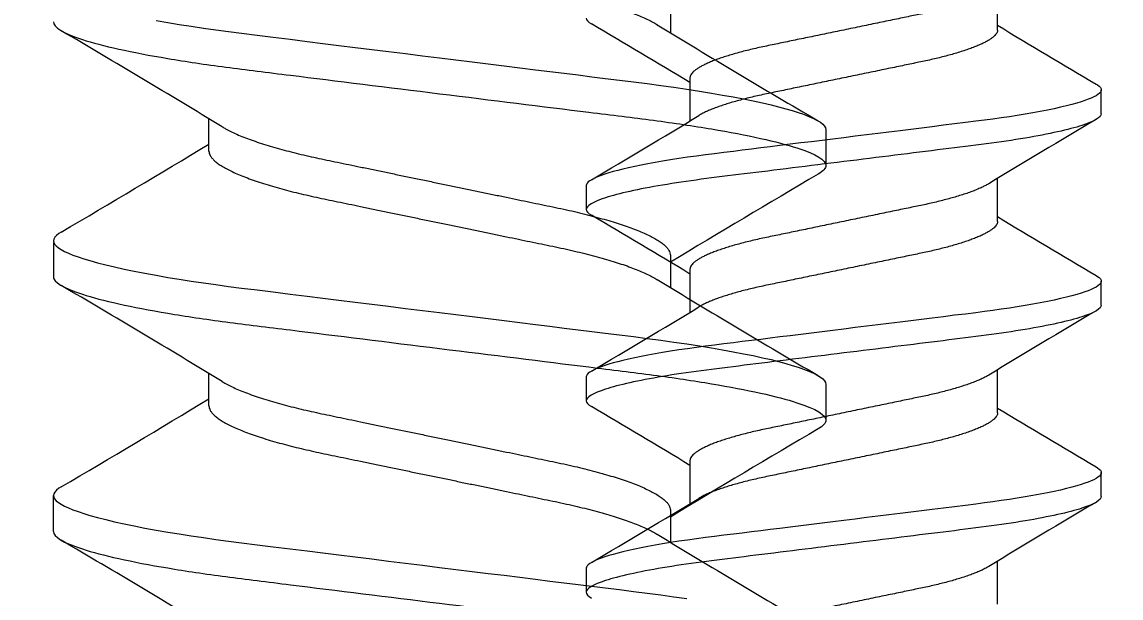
# Model space of a CAD drawing. Header units: inches. Extents: x 129892 to 140765, y 18172 to 24435.
# Drawn here: x 134120.3 to 134126.42, y 22521.15 to 22524.37 of the extents above; entities that cross this region are included whole.
import ezdxf

# ---------------------------------------------------------------- set-up
doc = ezdxf.new("R2010")
doc.units = ezdxf.units.IN
doc.header["$MEASUREMENT"] = 0
doc.header["$PDMODE"] = 66
doc.styles.add('EXCELSIOR', font='dim.shx', dxfattribs={"height": 45})
doc.dimstyles.new('EXCELSIOR', dxfattribs={"dimtxt": 50, "dimasz": 15, "dimexe": 20, "dimexo": 20, "dimgap": 10, "dimtad": 1, "dimdec": 0, "dimtxsty": 'EXCELSIOR', "dimblk": 'OBLIQUE', "dimcen": 2.5, "dimclrd": 1, "dimclre": 1, "dimclrt": 1, "dimadec": 0, "dimazin": 0, "dimtfac": 1, "dimtdec": 0, "dimtofl": 0, "dimtmove": 0, "dimatfit": 3, "dimfxl": 0, "dimlwd": 25, "dimarcsym": 0})

# ---------------------------------------------------------------- blocks, each defined once
blk = doc.blocks.new('A$C105D4D3B')
at = {"color": 251, "linetype": 'Continuous', "lineweight": 15}
for p, q in [((5.3382, 8.2376), (5.3382, 8.0575)), ((2.7695, 7.3976), (2.7695, 7.5778)), ((6.2042, 7.5176), (6.2042, 7.3176)), ((1.9051, 6.6884), (1.9051, 6.8884)), ((5.3382, 6.8176), (5.3382, 6.6375)), ((2.7695, 5.9776), (2.7695, 6.1578)), ((6.2042, 6.0976), (6.2042, 5.8976)), ((1.9034, 5.2776), (1.9034, 5.4776)), ((5.3382, 5.3976), (5.3382, 5.2175))]:
    blk.add_line(p, q, dxfattribs=at)
for points in [[(2.4752, 8.1253), (2.5402, 8.1141), (2.6044, 8.1035), (2.6705, 8.0932), (2.7385, 8.0831), (2.808, 8.0733), (2.879, 8.0637), (2.9511, 8.0544), (3.0379, 8.0436), (3.1277, 8.0324), (3.2206, 8.0209), (3.3163, 8.009), (3.4039, 7.9982), (3.4933, 7.9871), (3.5842, 7.9758), (3.6765, 7.9644), (3.7699, 7.9528), (3.8641, 7.9411), (3.9588, 7.9294), (4.0538, 7.9176), (4.1441, 7.9064), (4.2342, 7.8952), (4.3238, 7.8841), (4.4127, 7.8731), (4.5006, 7.8622), (4.5874, 7.8514), (4.668, 7.8414), (4.7473, 7.8316), (4.825, 7.822), (4.901, 7.8125), (4.9752, 7.8033), (5.0557, 7.7933), (5.1337, 7.7837), (5.2099, 7.774), (5.2849, 7.7639), (5.3584, 7.7536), (5.4301, 7.743), (5.4999, 7.7322), (5.5674, 7.7211), (5.6293, 7.7104), (5.6888, 7.6996), (5.7457, 7.6886), (5.7997, 7.6775), (5.8508, 7.6663), (5.8988, 7.6552), (5.9411, 7.6446), (5.9805, 7.634), (6.0167, 7.6235), (6.0498, 7.6131), (6.0798, 7.6027), (6.1094, 7.5913), (6.1349, 7.5801), (6.1564, 7.569), (6.1738, 7.5582), (6.1873, 7.5476), (6.1968, 7.5373), (6.2024, 7.5273), (6.2042, 7.5176), (6.2042, 7.5176)], [(1.9471, 6.9464), (1.9338, 6.9382), (1.9204, 6.9276), (1.9109, 6.9173), (1.9053, 6.9073), (1.9034, 6.8976), (1.9051, 6.8884), (1.9102, 6.8789), (1.9187, 6.8691), (1.9308, 6.8591), (1.9466, 6.8489), (1.9659, 6.8384), (1.9875, 6.8284), (2.0124, 6.8182), (2.0405, 6.808), (2.0719, 6.7976), (2.1063, 6.7871), (2.1485, 6.7753), (2.1944, 6.7635), (2.244, 6.7518), (2.297, 6.74), (2.3533, 6.7283), (2.4128, 6.7168), (2.4752, 6.7053), (2.5402, 6.6941), (2.6044, 6.6835), (2.6705, 6.6732), (2.7385, 6.6631), (2.808, 6.6533), (2.879, 6.6437), (2.9511, 6.6344), (3.0379, 6.6236), (3.1277, 6.6124), (3.2206, 6.6009), (3.3163, 6.589), (3.4039, 6.5782), (3.4933, 6.5671), (3.5842, 6.5558), (3.6765, 6.5444), (3.7699, 6.5328), (3.8641, 6.5211), (3.9588, 6.5094), (4.0538, 6.4976), (4.1441, 6.4864), (4.2342, 6.4752), (4.3238, 6.4641), (4.4127, 6.4531), (4.5006, 6.4422), (4.5874, 6.4314), (4.668, 6.4214), (4.7473, 6.4116), (4.825, 6.402), (4.901, 6.3925), (4.9752, 6.3833), (5.0557, 6.3733), (5.1337, 6.3637), (5.2099, 6.354), (5.2849, 6.3439), (5.3584, 6.3336), (5.4301, 6.323), (5.4999, 6.3122), (5.5674, 6.3011), (5.6293, 6.2904), (5.6888, 6.2796), (5.7457, 6.2686), (5.7997, 6.2575), (5.8508, 6.2463), (5.8988, 6.2352), (5.9411, 6.2246), (5.9805, 6.214), (6.0167, 6.2035), (6.0498, 6.1931), (6.0798, 6.1827), (6.1094, 6.1713), (6.1349, 6.1601), (6.1564, 6.149), (6.1738, 6.1382), (6.1873, 6.1276), (6.1968, 6.1173), (6.2024, 6.1073), (6.2042, 6.0976), (6.2042, 6.0976)], [(1.9471, 5.5264), (1.9338, 5.5182), (1.9204, 5.5076), (1.9109, 5.4973), (1.9053, 5.4873), (1.9034, 5.4776), (1.9051, 5.4684), (1.9102, 5.4589), (1.9187, 5.4491), (1.9308, 5.4391), (1.9466, 5.4289), (1.9659, 5.4184), (1.9875, 5.4084), (2.0124, 5.3982), (2.0405, 5.388), (2.0719, 5.3776), (2.1063, 5.3671), (2.1485, 5.3553), (2.1944, 5.3435), (2.244, 5.3318), (2.297, 5.32), (2.3533, 5.3083), (2.4128, 5.2968), (2.4752, 5.2853), (2.5402, 5.2741), (2.6044, 5.2635), (2.6705, 5.2532), (2.7385, 5.2431), (2.808, 5.2333), (2.879, 5.2237), (2.9511, 5.2144), (3.0379, 5.2036), (3.1277, 5.1924), (3.2206, 5.1809), (3.3163, 5.169), (3.4039, 5.1582), (3.4933, 5.1471), (3.5842, 5.1358), (3.6765, 5.1244), (3.7699, 5.1128), (3.8641, 5.1011), (3.9588, 5.0894), (4.0538, 5.0776), (4.1441, 5.0664), (4.2342, 5.0552), (4.3238, 5.0441), (4.4127, 5.0331), (4.5006, 5.0222), (4.5874, 5.0114), (4.668, 5.0014), (4.7473, 4.9916), (4.825, 4.982), (4.901, 4.9725), (4.9752, 4.9633), (5.0557, 4.9533), (5.1337, 4.9437), (5.2099, 4.934), (5.2849, 4.9239), (5.3584, 4.9136), (5.4301, 4.903)]]:
    blk.add_lwpolyline(points, dxfattribs=at)
for centre, radius, start, end in [((38.3584, 62.4362), 63.6189, 238.655364, 239.595764), ((-30.8866, -47.8646), 64.8581, 58.664342, 59.586785), ((-33.0761, 66.57), 69.149, 300.429898, 301.223784), ((41.6033, -53.0576), 69.9674, 120.434483, 121.21919), ((38.3584, 61.0162), 63.6189, 238.655364, 239.595764), ((-30.8866, -49.2846), 64.8581, 58.664342, 59.586785), ((-33.4888, 65.8415), 69.9543, 300.434506, 301.219258), ((41.6033, -54.4776), 69.9674, 120.434483, 121.21919), ((-31.034, -50.9511), 65.1453, 58.666375, 59.584751), ((39.1398, 60.9031), 65.1416, 238.666324, 239.584863)]:
    blk.add_arc(centre, radius, start, end, dxfattribs=at)
for points, knots in [([(2.7695, 8.8176), (2.7698, 8.8135), (2.7705, 8.8052), (2.7762, 8.7923), (2.7854, 8.779), (2.7985, 8.7652), (2.8156, 8.7511), (2.8365, 8.7366), (2.8614, 8.7219), (2.8905, 8.7068), (2.9241, 8.6914), (2.9621, 8.6757), (3.0039, 8.66), (3.0492, 8.6445), (3.0977, 8.6291), (3.1484, 8.6143), (3.2008, 8.6), (3.2544, 8.5863), (3.3099, 8.5731), (3.3669, 8.5603), (3.4255, 8.548), (3.4859, 8.5355), (3.5485, 8.5225), (3.6144, 8.5088), (3.6833, 8.4945), (3.7552, 8.4796), (3.8285, 8.4644), (3.9029, 8.4489), (3.9782, 8.4333), (4.0527, 8.4178), (4.126, 8.4026), (4.1979, 8.3877), (4.2691, 8.3729), (4.3393, 8.3583), (4.4082, 8.344), (4.4754, 8.3301), (4.5408, 8.3165), (4.6051, 8.3031), (4.668, 8.2901), (4.7298, 8.2773), (4.7898, 8.2639), (4.8481, 8.2501), (4.9044, 8.2358), (4.9577, 8.2213), (5.0077, 8.2067), (5.0542, 8.1921), (5.0978, 8.1773), (5.1382, 8.1623), (5.1752, 8.1474), (5.2088, 8.1324), (5.2382, 8.1175), (5.2568, 8.1074), (5.2644, 8.1024), (5.2647, 8.1022)], [0, 0, 0, 0, 0.018809, 0.037876, 0.057178, 0.076688, 0.096379, 0.116219, 0.136178, 0.156223, 0.177278, 0.198351, 0.219402, 0.240393, 0.261284, 0.282037, 0.301688, 0.321151, 0.340399, 0.359407, 0.378167, 0.39704, 0.416165, 0.435519, 0.45601, 0.47669, 0.497523, 0.518473, 0.539501, 0.560569, 0.58068, 0.600757, 0.620765, 0.640672, 0.660445, 0.680053, 0.699467, 0.718661, 0.738503, 0.758141, 0.77801, 0.798146, 0.81852, 0.839101, 0.858909, 0.878842, 0.89887, 0.918958, 0.939072, 0.959178, 0.979242, 0.999229, 1, 1, 1, 1]), ([(1.9034, 8.1176), (1.9034, 8.0887), (1.9558, 8.0551), (2.1738, 7.9846), (2.3392, 7.9479), (2.6407, 7.8971), (2.7498, 7.8809), (2.9772, 7.8506), (3.0954, 7.8364), (3.4785, 7.7889), (3.7657, 7.7533), (4.3419, 7.6819), (4.6292, 7.6462), (5.0123, 7.5987), (5.1304, 7.5846), (5.3579, 7.5543), (5.4669, 7.538), (5.7685, 7.4873), (5.9339, 7.4506), (6.1519, 7.3801), (6.2042, 7.3465), (6.2042, 7.3176)], [0, 0, 0, 0, 0.125, 0.125, 0.25, 0.25, 0.3125, 0.3125, 0.375, 0.375, 0.5, 0.5, 0.625, 0.625, 0.6875, 0.6875, 0.75, 0.75, 0.875, 0.875, 1, 1, 1, 1]), ([(2.8432, 7.533), (2.8493, 7.5293), (2.8635, 7.5207), (2.8906, 7.5068), (2.9241, 7.4914), (2.9621, 7.4757), (3.0039, 7.46), (3.0492, 7.4445), (3.0977, 7.4291), (3.1484, 7.4143), (3.2008, 7.4), (3.2544, 7.3863), (3.3099, 7.3731), (3.3669, 7.3603), (3.4255, 7.348), (3.4859, 7.3355), (3.5485, 7.3225), (3.6144, 7.3088), (3.6833, 7.2945), (3.7552, 7.2796), (3.8285, 7.2644), (3.9029, 7.2489), (3.9782, 7.2333), (4.0527, 7.2178), (4.126, 7.2026), (4.1979, 7.1877), (4.2691, 7.1729), (4.3393, 7.1583), (4.4082, 7.144), (4.4754, 7.1301), (4.5408, 7.1165), (4.6051, 7.1031), (4.668, 7.0901), (4.7298, 7.0773), (4.7898, 7.0639), (4.8481, 7.0501), (4.9044, 7.0358), (4.9577, 7.0213), (5.0077, 7.0067), (5.0542, 6.9921), (5.0978, 6.9773), (5.1382, 6.9623), (5.1752, 6.9474), (5.2087, 6.9324), (5.2385, 6.9175), (5.2649, 6.9025), (5.2875, 6.8875), (5.3063, 6.8727), (5.3207, 6.8582), (5.3308, 6.8441), (5.3371, 6.8306), (5.3378, 6.8219), (5.3382, 6.8176)], [0, 0, 0, 0, 0.015022, 0.035067, 0.056123, 0.077196, 0.098247, 0.119238, 0.140129, 0.160884, 0.180534, 0.199997, 0.219246, 0.238254, 0.257015, 0.275888, 0.295014, 0.314368, 0.334859, 0.35554, 0.376373, 0.397323, 0.418352, 0.43942, 0.459532, 0.479609, 0.499618, 0.519525, 0.539298, 0.558906, 0.578321, 0.597515, 0.617358, 0.636996, 0.656865, 0.677001, 0.697376, 0.717957, 0.737765, 0.757699, 0.777727, 0.797816, 0.81793, 0.838037, 0.858101, 0.878088, 0.898909, 0.919573, 0.940046, 0.960295, 0.980289, 1, 1, 1, 1]), ([(2.7695, 7.3976), (2.7698, 7.3935), (2.7705, 7.3852), (2.7762, 7.3723), (2.7854, 7.359), (2.7985, 7.3452), (2.8156, 7.3311), (2.8365, 7.3166), (2.8614, 7.3019), (2.8905, 7.2868), (2.9241, 7.2714), (2.9621, 7.2557), (3.0039, 7.24), (3.0492, 7.2245), (3.0977, 7.2091), (3.1484, 7.1943), (3.2008, 7.18), (3.2544, 7.1663), (3.3099, 7.1531), (3.3669, 7.1403), (3.4255, 7.128), (3.4859, 7.1155), (3.5485, 7.1025), (3.6144, 7.0888), (3.6833, 7.0745), (3.7552, 7.0596), (3.8285, 7.0444), (3.9029, 7.0289), (3.9782, 7.0133), (4.0527, 6.9978), (4.126, 6.9826), (4.1979, 6.9677), (4.2691, 6.9529), (4.3393, 6.9383), (4.4082, 6.924), (4.4754, 6.9101), (4.5408, 6.8965), (4.6051, 6.8831), (4.668, 6.8701), (4.7298, 6.8573), (4.7898, 6.8439), (4.8481, 6.8301), (4.9044, 6.8158), (4.9577, 6.8013), (5.0077, 6.7867), (5.0542, 6.7721), (5.0978, 6.7573), (5.1382, 6.7423), (5.1752, 6.7274), (5.2088, 6.7124), (5.2382, 6.6975), (5.2568, 6.6874), (5.2644, 6.6824), (5.2647, 6.6822)], [0, 0, 0, 0, 0.018809, 0.037876, 0.057178, 0.076688, 0.096379, 0.116219, 0.136178, 0.156223, 0.177278, 0.198351, 0.219402, 0.240393, 0.261284, 0.282037, 0.301688, 0.321151, 0.340399, 0.359407, 0.378167, 0.39704, 0.416165, 0.435519, 0.45601, 0.47669, 0.497523, 0.518473, 0.539501, 0.560569, 0.58068, 0.600757, 0.620765, 0.640672, 0.660445, 0.680053, 0.699467, 0.718661, 0.738503, 0.758141, 0.77801, 0.798146, 0.81852, 0.839101, 0.858909, 0.878842, 0.89887, 0.918958, 0.939072, 0.959178, 0.979242, 0.999229, 1, 1, 1, 1]), ([(1.9034, 6.6976), (1.9034, 6.6687), (1.9558, 6.6351), (2.1738, 6.5646), (2.3392, 6.5279), (2.6407, 6.4771), (2.7498, 6.4609), (2.9772, 6.4306), (3.0954, 6.4164), (3.4785, 6.3689), (3.7657, 6.3333), (4.3419, 6.2619), (4.6292, 6.2262), (5.0123, 6.1787), (5.1304, 6.1646), (5.3579, 6.1343), (5.4669, 6.118), (5.7685, 6.0673), (5.9339, 6.0306), (6.1519, 5.9601), (6.2042, 5.9265), (6.2042, 5.8976)], [0, 0, 0, 0, 0.125, 0.125, 0.25, 0.25, 0.3125, 0.3125, 0.375, 0.375, 0.5, 0.5, 0.625, 0.625, 0.6875, 0.6875, 0.75, 0.75, 0.875, 0.875, 1, 1, 1, 1]), ([(2.8432, 6.113), (2.8493, 6.1093), (2.8635, 6.1007), (2.8906, 6.0868), (2.9241, 6.0714), (2.9621, 6.0557), (3.0039, 6.04), (3.0492, 6.0245), (3.0977, 6.0091), (3.1484, 5.9943), (3.2008, 5.98), (3.2544, 5.9663), (3.3099, 5.9531), (3.3669, 5.9403), (3.4255, 5.928), (3.4859, 5.9155), (3.5485, 5.9025), (3.6144, 5.8888), (3.6833, 5.8745), (3.7552, 5.8596), (3.8285, 5.8444), (3.9029, 5.8289), (3.9782, 5.8133), (4.0527, 5.7978), (4.126, 5.7826), (4.1979, 5.7677), (4.2691, 5.7529), (4.3393, 5.7383), (4.4082, 5.724), (4.4754, 5.7101), (4.5408, 5.6965), (4.6051, 5.6831), (4.668, 5.6701), (4.7298, 5.6573), (4.7898, 5.6439), (4.8481, 5.6301), (4.9044, 5.6158), (4.9577, 5.6013), (5.0077, 5.5867), (5.0542, 5.5721), (5.0978, 5.5573), (5.1382, 5.5423), (5.1752, 5.5273), (5.2087, 5.5124), (5.2385, 5.4975), (5.2649, 5.4825), (5.2875, 5.4675), (5.3063, 5.4527), (5.3207, 5.4382), (5.3308, 5.4241), (5.3371, 5.4106), (5.3378, 5.4019), (5.3382, 5.3976)], [0, 0, 0, 0, 0.015022, 0.035067, 0.056123, 0.077196, 0.098247, 0.119238, 0.140129, 0.160884, 0.180534, 0.199997, 0.219246, 0.238254, 0.257015, 0.275888, 0.295014, 0.314368, 0.334859, 0.35554, 0.376373, 0.397323, 0.418352, 0.43942, 0.459532, 0.479609, 0.499618, 0.519525, 0.539298, 0.558906, 0.578321, 0.597515, 0.617358, 0.636996, 0.656865, 0.677001, 0.697376, 0.717957, 0.737765, 0.757699, 0.777727, 0.797816, 0.81793, 0.838037, 0.858101, 0.878088, 0.898909, 0.919573, 0.940046, 0.960295, 0.980289, 1, 1, 1, 1]), ([(2.7695, 5.9776), (2.7698, 5.9735), (2.7705, 5.9652), (2.7762, 5.9523), (2.7854, 5.939), (2.7985, 5.9252), (2.8156, 5.9111), (2.8365, 5.8966), (2.8614, 5.8819), (2.8905, 5.8668), (2.9241, 5.8514), (2.9621, 5.8357), (3.0039, 5.82), (3.0492, 5.8045), (3.0977, 5.7891), (3.1484, 5.7743), (3.2008, 5.76), (3.2544, 5.7463), (3.3099, 5.7331), (3.3669, 5.7203), (3.4255, 5.708), (3.4859, 5.6955), (3.5485, 5.6825), (3.6144, 5.6688), (3.6833, 5.6545), (3.7552, 5.6396), (3.8285, 5.6244), (3.9029, 5.6089), (3.9782, 5.5933), (4.0527, 5.5778), (4.126, 5.5626), (4.1979, 5.5477), (4.2691, 5.5329), (4.3393, 5.5183), (4.4082, 5.504), (4.4754, 5.4901), (4.5408, 5.4765), (4.6051, 5.4631), (4.668, 5.4501), (4.7298, 5.4373), (4.7898, 5.4239), (4.8481, 5.4101), (4.9044, 5.3958), (4.9577, 5.3813), (5.0077, 5.3667), (5.0542, 5.3521), (5.0978, 5.3373), (5.1382, 5.3223), (5.1752, 5.3074), (5.2088, 5.2924), (5.2382, 5.2775), (5.2568, 5.2674), (5.2644, 5.2624), (5.2647, 5.2622)], [0, 0, 0, 0, 0.018809, 0.037877, 0.057179, 0.076689, 0.096379, 0.11622, 0.136179, 0.156224, 0.177279, 0.198352, 0.219403, 0.240394, 0.261285, 0.282039, 0.301689, 0.321152, 0.340401, 0.359409, 0.378169, 0.397041, 0.416167, 0.435521, 0.456012, 0.476692, 0.497525, 0.518475, 0.539504, 0.560572, 0.580683, 0.60076, 0.620768, 0.640675, 0.660448, 0.680056, 0.699471, 0.718664, 0.738507, 0.758145, 0.778013, 0.798149, 0.818524, 0.839105, 0.858913, 0.878847, 0.898874, 0.918963, 0.939077, 0.959183, 0.979247, 0.999234, 1, 1, 1, 1]), ([(1.9034, 5.2776), (1.9034, 5.2487), (1.9558, 5.2151), (2.1738, 5.1446), (2.3392, 5.1079), (2.6407, 5.0571), (2.7498, 5.0409), (2.9772, 5.0106), (3.0954, 4.9964), (3.4785, 4.9489), (3.7657, 4.9133), (4.3419, 4.8419), (4.6292, 4.8062), (5.0123, 4.7587), (5.1304, 4.7446), (5.3579, 4.7143), (5.4669, 4.698), (5.7685, 4.6473), (5.9339, 4.6106), (6.1519, 4.5401), (6.2042, 4.5065), (6.2042, 4.4776)], [0, 0, 0, 0, 0.125, 0.125, 0.25, 0.25, 0.3125, 0.3125, 0.375, 0.375, 0.5, 0.5, 0.625, 0.625, 0.6875, 0.6875, 0.75, 0.75, 0.875, 0.875, 1, 1, 1, 1])]:
    blk.add_open_spline(points, degree=3, knots=knots, dxfattribs=at)
for points in [[(6.2042, 7.3176), (6.2042, 7.3025), (6.1903, 7.2861), (6.1611, 7.2689)], [(6.2042, 5.8976), (6.2042, 5.8825), (6.1903, 5.8661), (6.1611, 5.8489)]]:
    blk.add_open_spline(points, degree=3, dxfattribs=at)
blk = doc.blocks.new('A$C47B607A2')
at = {"color": 7, "linetype": 'Continuous', "lineweight": 15}
for p, q in [((3.8563, 6.6318), (3.8563, 6.8719)), ((2.1438, 6.3651), (2.1438, 6.1249)), ((4.4337, 6.165), (4.4337, 6.2983)), ((1.5665, 5.765), (1.5665, 5.6316)), ((3.8563, 5.565), (3.8563, 5.8051)), ((2.1438, 5.2983), (2.1438, 5.0581)), ((4.4337, 5.0982), (4.4337, 5.2315)), ((3.8563, 4.4982), (3.8563, 4.7383)), ((1.5665, 4.6982), (1.5665, 4.5648)), ((2.1438, 4.2315), (2.1438, 3.9913)), ((4.4337, 4.0314), (4.4337, 4.1647)), ((3.8563, 3.4314), (3.8563, 3.6715)), ((1.5665, 3.6314), (1.5665, 3.498))]:
    blk.add_line(p, q, dxfattribs=at)
at = {"color": 7, "linetype": 'Continuous', "lineweight": 15, "flags": 128}
for points in [[(4.4046, 6.3308), (4.4134, 6.3253), (4.4224, 6.3183), (4.4287, 6.3114), (4.4325, 6.3048), (4.4337, 6.2983), (4.4326, 6.2922), (4.4292, 6.2858), (4.4235, 6.2793), (4.4154, 6.2727), (4.4049, 6.2658), (4.392, 6.2589), (4.3776, 6.2522), (4.361, 6.2454), (4.3423, 6.2385), (4.3214, 6.2316), (4.2984, 6.2246), (4.2703, 6.2168), (4.2397, 6.2089), (4.2067, 6.2011), (4.1713, 6.1932), (4.1338, 6.1855), (4.0941, 6.1777), (4.0525, 6.1701), (4.0092, 6.1626), (3.9664, 6.1556), (3.9223, 6.1487), (3.877, 6.142), (3.8306, 6.1354), (3.7833, 6.129), (3.7352, 6.1228), (3.6774, 6.1156), (3.6175, 6.1082), (3.5556, 6.1005), (3.4918, 6.0926), (3.4334, 6.0854), (3.3738, 6.078), (3.3132, 6.0705), (3.2517, 6.0628), (3.1894, 6.0551), (3.1266, 6.0473), (3.0634, 6.0395), (3.0001, 6.0316), (2.9399, 6.0242), (2.8798, 6.0167), (2.8201, 6.0093), (2.7609, 6.002), (2.7022, 5.9947), (2.6444, 5.9875), (2.5906, 5.9809), (2.5378, 5.9743), (2.486, 5.9679), (2.4353, 5.9616), (2.3859, 5.9555), (2.3322, 5.9488), (2.2802, 5.9424), (2.2294, 5.9359), (2.1794, 5.9292), (2.1304, 5.9223), (2.0826, 5.9153), (2.036, 5.908), (1.991, 5.9006), (1.9498, 5.8935), (1.9101, 5.8863), (1.8722, 5.879), (1.8362, 5.8716), (1.8021, 5.8641), (1.7701, 5.8567), (1.7419, 5.8496), (1.7157, 5.8426), (1.6915, 5.8356), (1.6694, 5.8286), (1.6495, 5.8217), (1.6297, 5.8141), (1.6127, 5.8066), (1.5984, 5.7992), (1.5868, 5.792), (1.5778, 5.785), (1.5715, 5.7781), (1.5677, 5.7714), (1.5665, 5.765), (1.5665, 5.765)], [(4.4046, 5.264), (4.4134, 5.2586), (4.4224, 5.2515), (4.4287, 5.2446), (4.4325, 5.238), (4.4337, 5.2315), (4.4326, 5.2254), (4.4292, 5.219), (4.4235, 5.2125), (4.4154, 5.2059), (4.4049, 5.199), (4.392, 5.1921), (4.3776, 5.1854), (4.361, 5.1786), (4.3423, 5.1717), (4.3214, 5.1648), (4.2984, 5.1578), (4.2703, 5.15), (4.2397, 5.1421), (4.2067, 5.1343), (4.1713, 5.1265), (4.1338, 5.1187), (4.0941, 5.111), (4.0525, 5.1033), (4.0092, 5.0958), (3.9664, 5.0888), (3.9223, 5.0819), (3.877, 5.0752), (3.8306, 5.0686), (3.7833, 5.0622), (3.7352, 5.056), (3.6774, 5.0488), (3.6175, 5.0414), (3.5556, 5.0337), (3.4918, 5.0258), (3.4334, 5.0186), (3.3738, 5.0112), (3.3132, 5.0037), (3.2517, 4.996), (3.1894, 4.9883), (3.1266, 4.9805), (3.0634, 4.9727), (3.0001, 4.9648), (2.9399, 4.9574), (2.8798, 4.9499), (2.8201, 4.9425), (2.7609, 4.9352), (2.7022, 4.9279), (2.6444, 4.9207), (2.5906, 4.9141), (2.5378, 4.9075), (2.486, 4.9011), (2.4353, 4.8948), (2.3859, 4.8887), (2.3322, 4.882), (2.2802, 4.8756), (2.2294, 4.8691), (2.1794, 4.8624), (2.1304, 4.8555), (2.0826, 4.8485), (2.036, 4.8412), (1.991, 4.8339), (1.9498, 4.8267), (1.9101, 4.8195), (1.8722, 4.8122), (1.8362, 4.8048), (1.8021, 4.7973), (1.7701, 4.7899), (1.7419, 4.7828), (1.7157, 4.7758), (1.6915, 4.7688), (1.6694, 4.7618), (1.6495, 4.7549), (1.6297, 4.7473), (1.6127, 4.7398), (1.5984, 4.7324), (1.5868, 4.7252), (1.5778, 4.7182), (1.5715, 4.7113), (1.5677, 4.7046), (1.5665, 4.6982), (1.5665, 4.6982)], [(4.4046, 4.1972), (4.4134, 4.1918), (4.4224, 4.1847), (4.4287, 4.1778), (4.4325, 4.1712), (4.4337, 4.1647), (4.4326, 4.1586), (4.4292, 4.1523), (4.4235, 4.1457), (4.4154, 4.1391), (4.4049, 4.1322), (4.392, 4.1253), (4.3776, 4.1186), (4.361, 4.1118), (4.3423, 4.105), (4.3214, 4.098), (4.2984, 4.091), (4.2703, 4.0832), (4.2397, 4.0753), (4.2067, 4.0675), (4.1713, 4.0597), (4.1338, 4.0519), (4.0941, 4.0442), (4.0525, 4.0365), (4.0092, 4.029), (3.9664, 4.022), (3.9223, 4.0151), (3.877, 4.0084), (3.8306, 4.0018), (3.7833, 3.9954), (3.7352, 3.9892), (3.6774, 3.982), (3.6175, 3.9746), (3.5556, 3.9669), (3.4918, 3.959), (3.4334, 3.9518), (3.3738, 3.9444), (3.3132, 3.9369), (3.2517, 3.9292), (3.1894, 3.9215), (3.1266, 3.9137), (3.0634, 3.9059), (3.0001, 3.898), (2.9399, 3.8906), (2.8798, 3.8831), (2.8201, 3.8757), (2.7609, 3.8684), (2.7022, 3.8611), (2.6444, 3.8539), (2.5906, 3.8473), (2.5378, 3.8407), (2.486, 3.8343), (2.4353, 3.828), (2.3859, 3.8219), (2.3322, 3.8152), (2.2802, 3.8088), (2.2294, 3.8023), (2.1794, 3.7956), (2.1304, 3.7887), (2.0826, 3.7817), (2.036, 3.7744), (1.991, 3.7671), (1.9498, 3.7599), (1.9101, 3.7527), (1.8722, 3.7454), (1.8362, 3.738), (1.8021, 3.7305), (1.7701, 3.7231), (1.7419, 3.716), (1.7157, 3.709), (1.6915, 3.702), (1.6694, 3.695), (1.6495, 3.6881), (1.6297, 3.6805), (1.6127, 3.673), (1.5984, 3.6656), (1.5868, 3.6584), (1.5778, 3.6514), (1.5715, 3.6445), (1.5677, 3.6378), (1.5665, 3.6314), (1.5665, 3.6314)]]:
    blk.add_lwpolyline(points, dxfattribs=at)
at = {"color": 7, "linetype": 'Continuous', "lineweight": 15}
for centre, radius, start, end in [((-22.0266, -33.5413), 46.6327, 58.78071, 59.56562), ((28.0263, 46.5373), 46.6319, 238.78072, 239.56555), ((-20.3864, 43.2417), 43.4197, 300.41509, 301.33379), ((26.3879, -31.3141), 43.4223, 120.41517, 121.33371), ((-22.0333, -34.6193), 46.6458, 58.78085, 59.56555), ((28.0263, 45.4705), 46.6319, 238.78072, 239.56555), ((-20.3864, 42.175), 43.4197, 300.41509, 301.33379), ((26.3879, -32.3809), 43.4223, 120.41517, 121.33371), ((-22.0333, -35.6861), 46.6458, 58.78085, 59.56555), ((28.0263, 44.4037), 46.6319, 238.78072, 239.56555), ((-20.3864, 41.1082), 43.4197, 300.41509, 301.33379), ((26.3879, -33.4477), 43.4223, 120.41517, 121.33371)]:
    blk.add_arc(centre, radius, start, end, dxfattribs=at)
for points, knots in [([(3.8072, 6.842), (3.8031, 6.8396), (3.7937, 6.8338), (3.7756, 6.8246), (3.7533, 6.8143), (3.7279, 6.8038), (3.7001, 6.7934), (3.6699, 6.783), (3.6375, 6.7728), (3.6037, 6.7629), (3.5688, 6.7534), (3.533, 6.7443), (3.496, 6.7354), (3.4581, 6.7269), (3.419, 6.7187), (3.3787, 6.7104), (3.337, 6.7017), (3.2931, 6.6926), (3.2471, 6.683), (3.1992, 6.6731), (3.1503, 6.663), (3.1007, 6.6526), (3.0505, 6.6422), (3.0009, 6.6319), (2.952, 6.6218), (2.904, 6.6118), (2.8566, 6.602), (2.8098, 6.5922), (2.7639, 6.5827), (2.719, 6.5734), (2.6754, 6.5644), (2.6326, 6.5555), (2.5906, 6.5467), (2.5494, 6.5382), (2.5095, 6.5293), (2.4706, 6.5201), (2.433, 6.5106), (2.3975, 6.5009), (2.3642, 6.4912), (2.3332, 6.4814), (2.3041, 6.4716), (2.2772, 6.4616), (2.2525, 6.4516), (2.2302, 6.4416), (2.2103, 6.4317), (2.1927, 6.4217), (2.1776, 6.4117), (2.1651, 6.4018), (2.1555, 6.3921), (2.1488, 6.3828), (2.1446, 6.3737), (2.1441, 6.368), (2.1438, 6.3651)], [0, 0, 0, 0, 0.015022, 0.035068, 0.056123, 0.077196, 0.098248, 0.119238, 0.14013, 0.160884, 0.180534, 0.199998, 0.219246, 0.238255, 0.257015, 0.275888, 0.295014, 0.314368, 0.33486, 0.35554, 0.376373, 0.397323, 0.418352, 0.439421, 0.459532, 0.479609, 0.499618, 0.519525, 0.539298, 0.558906, 0.578321, 0.597515, 0.617358, 0.636996, 0.656865, 0.677001, 0.697376, 0.717957, 0.737765, 0.7577, 0.777727, 0.797816, 0.81793, 0.838037, 0.858101, 0.878088, 0.898909, 0.919574, 0.940046, 0.960295, 0.980289, 1, 1, 1, 1]), ([(3.8563, 6.6318), (3.8561, 6.629), (3.8557, 6.6235), (3.8519, 6.6149), (3.8457, 6.606), (3.837, 6.5968), (3.8256, 6.5874), (3.8116, 6.5778), (3.7951, 6.568), (3.7756, 6.5579), (3.7533, 6.5476), (3.7279, 6.5372), (3.7001, 6.5267), (3.6699, 6.5163), (3.6375, 6.5061), (3.6037, 6.4962), (3.5688, 6.4867), (3.533, 6.4776), (3.496, 6.4688), (3.4581, 6.4602), (3.419, 6.4521), (3.3787, 6.4437), (3.337, 6.435), (3.2931, 6.4259), (3.2471, 6.4164), (3.1992, 6.4064), (3.1503, 6.3963), (3.1007, 6.386), (3.0505, 6.3756), (3.0009, 6.3653), (2.952, 6.3551), (2.904, 6.3452), (2.8566, 6.3353), (2.8098, 6.3256), (2.7639, 6.316), (2.719, 6.3067), (2.6754, 6.2977), (2.6326, 6.2888), (2.5906, 6.2801), (2.5494, 6.2715), (2.5095, 6.2627), (2.4706, 6.2534), (2.433, 6.2439), (2.3975, 6.2343), (2.3642, 6.2245), (2.3332, 6.2148), (2.3041, 6.2049), (2.2772, 6.1949), (2.2525, 6.1849), (2.2301, 6.1749), (2.2105, 6.165), (2.1981, 6.1583), (2.193, 6.1549), (2.1928, 6.1548)], [0, 0, 0, 0, 0.018809, 0.037877, 0.057179, 0.076689, 0.096379, 0.11622, 0.136179, 0.156224, 0.177279, 0.198352, 0.219403, 0.240394, 0.261285, 0.282039, 0.301689, 0.321152, 0.340401, 0.359409, 0.378169, 0.397041, 0.416167, 0.435521, 0.456012, 0.476692, 0.497525, 0.518475, 0.539504, 0.560572, 0.580683, 0.60076, 0.620768, 0.640675, 0.660448, 0.680056, 0.699471, 0.718664, 0.738507, 0.758145, 0.778013, 0.798149, 0.818524, 0.839105, 0.858913, 0.878847, 0.898874, 0.918963, 0.939077, 0.959183, 0.979247, 0.999234, 1, 1, 1, 1]), ([(4.4337, 6.165), (4.4337, 6.1457), (4.3988, 6.1233), (4.2535, 6.0763), (4.1432, 6.0519), (3.9422, 6.018), (3.8695, 6.0072), (3.7178, 5.9869), (3.6391, 5.9775), (3.3836, 5.9459), (3.1922, 5.9221), (2.808, 5.8745), (2.6165, 5.8507), (2.3611, 5.8191), (2.2824, 5.8097), (2.1307, 5.7894), (2.058, 5.7786), (1.857, 5.7447), (1.7467, 5.7203), (1.6014, 5.6733), (1.5665, 5.6509), (1.5665, 5.6316)], [0, 0, 0, 0, 0.125, 0.125, 0.25, 0.25, 0.3125, 0.3125, 0.375, 0.375, 0.5, 0.5, 0.625, 0.625, 0.6875, 0.6875, 0.75, 0.75, 0.875, 0.875, 1, 1, 1, 1]), ([(3.8072, 5.7752), (3.8031, 5.7728), (3.7937, 5.7671), (3.7756, 5.7578), (3.7533, 5.7475), (3.7279, 5.737), (3.7001, 5.7266), (3.6699, 5.7162), (3.6375, 5.706), (3.6037, 5.6961), (3.5688, 5.6866), (3.533, 5.6775), (3.496, 5.6686), (3.4581, 5.6601), (3.419, 5.6519), (3.3787, 5.6436), (3.337, 5.6349), (3.2931, 5.6258), (3.2471, 5.6162), (3.1992, 5.6063), (3.1503, 5.5962), (3.1007, 5.5858), (3.0505, 5.5754), (3.0009, 5.5651), (2.952, 5.555), (2.904, 5.545), (2.8566, 5.5352), (2.8098, 5.5255), (2.7639, 5.5159), (2.719, 5.5066), (2.6754, 5.4976), (2.6326, 5.4887), (2.5906, 5.4799), (2.5494, 5.4714), (2.5095, 5.4625), (2.4706, 5.4533), (2.433, 5.4438), (2.3975, 5.4341), (2.3642, 5.4244), (2.3332, 5.4146), (2.3041, 5.4048), (2.2772, 5.3948), (2.2525, 5.3848), (2.2302, 5.3748), (2.2103, 5.3649), (2.1927, 5.3549), (2.1776, 5.3449), (2.1651, 5.335), (2.1555, 5.3253), (2.1488, 5.316), (2.1446, 5.3069), (2.1441, 5.3012), (2.1438, 5.2983)], [0, 0, 0, 0, 0.015022, 0.035068, 0.056123, 0.077196, 0.098248, 0.119238, 0.14013, 0.160884, 0.180534, 0.199998, 0.219246, 0.238255, 0.257015, 0.275888, 0.295014, 0.314368, 0.33486, 0.35554, 0.376373, 0.397324, 0.418352, 0.439421, 0.459532, 0.479609, 0.499618, 0.519525, 0.539298, 0.558906, 0.578321, 0.597515, 0.617358, 0.636996, 0.656865, 0.677001, 0.697376, 0.717957, 0.737765, 0.757699, 0.777727, 0.797816, 0.81793, 0.838037, 0.858101, 0.878088, 0.898909, 0.919574, 0.940046, 0.960295, 0.980289, 1, 1, 1, 1]), ([(3.8563, 5.565), (3.8561, 5.5622), (3.8557, 5.5567), (3.8519, 5.5481), (3.8457, 5.5392), (3.837, 5.53), (3.8256, 5.5206), (3.8116, 5.511), (3.7951, 5.5012), (3.7756, 5.4911), (3.7533, 5.4808), (3.7279, 5.4704), (3.7001, 5.4599), (3.6699, 5.4496), (3.6375, 5.4393), (3.6037, 5.4294), (3.5688, 5.4199), (3.533, 5.4108), (3.496, 5.402), (3.4581, 5.3934), (3.419, 5.3853), (3.3787, 5.3769), (3.337, 5.3682), (3.2931, 5.3591), (3.2471, 5.3496), (3.1992, 5.3396), (3.1503, 5.3295), (3.1007, 5.3192), (3.0505, 5.3088), (3.0009, 5.2985), (2.952, 5.2883), (2.904, 5.2784), (2.8566, 5.2685), (2.8098, 5.2588), (2.7639, 5.2493), (2.719, 5.2399), (2.6754, 5.2309), (2.6326, 5.222), (2.5906, 5.2133), (2.5494, 5.2048), (2.5095, 5.1959), (2.4706, 5.1867), (2.433, 5.1771), (2.3975, 5.1675), (2.3642, 5.1577), (2.3332, 5.148), (2.3041, 5.1381), (2.2772, 5.1281), (2.2525, 5.1181), (2.2301, 5.1081), (2.2105, 5.0982), (2.1981, 5.0915), (2.193, 5.0881), (2.1928, 5.088)], [0, 0, 0, 0, 0.018809, 0.037877, 0.057179, 0.076689, 0.096379, 0.11622, 0.136179, 0.156224, 0.177279, 0.198352, 0.219403, 0.240394, 0.261285, 0.282039, 0.301689, 0.321152, 0.340401, 0.359409, 0.378169, 0.397041, 0.416167, 0.435521, 0.456012, 0.476692, 0.497525, 0.518475, 0.539504, 0.560572, 0.580683, 0.60076, 0.620768, 0.640675, 0.660448, 0.680056, 0.699471, 0.718664, 0.738507, 0.758145, 0.778013, 0.798149, 0.818524, 0.839105, 0.858913, 0.878847, 0.898874, 0.918963, 0.939077, 0.959183, 0.979247, 0.999234, 1, 1, 1, 1]), ([(4.4337, 5.0982), (4.4337, 5.0789), (4.3988, 5.0565), (4.2535, 5.0095), (4.1432, 4.9851), (3.9422, 4.9512), (3.8695, 4.9404), (3.7178, 4.9202), (3.6391, 4.9107), (3.3836, 4.8791), (3.1922, 4.8553), (2.808, 4.8077), (2.6165, 4.7839), (2.3611, 4.7523), (2.2824, 4.7429), (2.1307, 4.7226), (2.058, 4.7118), (1.857, 4.6779), (1.7467, 4.6535), (1.6014, 4.6065), (1.5665, 4.5841), (1.5665, 4.5648)], [0, 0, 0, 0, 0.125, 0.125, 0.25, 0.25, 0.3125, 0.3125, 0.375, 0.375, 0.5, 0.5, 0.625, 0.625, 0.6875, 0.6875, 0.75, 0.75, 0.875, 0.875, 1, 1, 1, 1]), ([(3.8072, 4.7084), (3.8031, 4.706), (3.7937, 4.7003), (3.7756, 4.691), (3.7533, 4.6807), (3.7279, 4.6702), (3.7001, 4.6598), (3.6699, 4.6494), (3.6375, 4.6392), (3.6037, 4.6293), (3.5688, 4.6198), (3.533, 4.6107), (3.496, 4.6018), (3.4581, 4.5933), (3.419, 4.5851), (3.3787, 4.5768), (3.337, 4.5681), (3.2931, 4.559), (3.2471, 4.5495), (3.1992, 4.5395), (3.1503, 4.5294), (3.1007, 4.5191), (3.0505, 4.5086), (3.0009, 4.4983), (2.952, 4.4882), (2.904, 4.4782), (2.8566, 4.4684), (2.8098, 4.4587), (2.7639, 4.4491), (2.719, 4.4398), (2.6754, 4.4308), (2.6326, 4.4219), (2.5906, 4.4132), (2.5494, 4.4046), (2.5095, 4.3957), (2.4706, 4.3865), (2.433, 4.377), (2.3975, 4.3673), (2.3642, 4.3576), (2.3332, 4.3479), (2.3041, 4.338), (2.2772, 4.328), (2.2525, 4.318), (2.2302, 4.308), (2.2103, 4.2981), (2.1927, 4.2881), (2.1776, 4.2781), (2.1651, 4.2682), (2.1555, 4.2586), (2.1488, 4.2492), (2.1446, 4.2402), (2.1441, 4.2344), (2.1438, 4.2315)], [0, 0, 0, 0, 0.015022, 0.035068, 0.056123, 0.077196, 0.098248, 0.119238, 0.14013, 0.160884, 0.180534, 0.199998, 0.219246, 0.238255, 0.257015, 0.275888, 0.295014, 0.314368, 0.33486, 0.35554, 0.376373, 0.397324, 0.418352, 0.439421, 0.459532, 0.479609, 0.499618, 0.519525, 0.539298, 0.558906, 0.578321, 0.597515, 0.617358, 0.636996, 0.656865, 0.677001, 0.697376, 0.717957, 0.737765, 0.757699, 0.777727, 0.797816, 0.81793, 0.838037, 0.858101, 0.878088, 0.898909, 0.919574, 0.940046, 0.960295, 0.980289, 1, 1, 1, 1]), ([(3.8563, 4.4982), (3.8561, 4.4954), (3.8557, 4.4899), (3.8519, 4.4813), (3.8457, 4.4724), (3.837, 4.4632), (3.8256, 4.4538), (3.8116, 4.4442), (3.7951, 4.4344), (3.7756, 4.4243), (3.7533, 4.414), (3.7279, 4.4036), (3.7001, 4.3931), (3.6699, 4.3828), (3.6375, 4.3725), (3.6037, 4.3626), (3.5688, 4.3531), (3.533, 4.344), (3.496, 4.3352), (3.4581, 4.3266), (3.419, 4.3185), (3.3787, 4.3101), (3.337, 4.3014), (3.2931, 4.2923), (3.2471, 4.2828), (3.1992, 4.2728), (3.1503, 4.2627), (3.1007, 4.2524), (3.0505, 4.242), (3.0009, 4.2317), (2.952, 4.2215), (2.904, 4.2116), (2.8566, 4.2017), (2.8098, 4.192), (2.7639, 4.1825), (2.719, 4.1731), (2.6754, 4.1641), (2.6326, 4.1552), (2.5906, 4.1465), (2.5494, 4.138), (2.5095, 4.1291), (2.4706, 4.1199), (2.433, 4.1103), (2.3975, 4.1007), (2.3642, 4.0909), (2.3332, 4.0812), (2.3041, 4.0713), (2.2772, 4.0613), (2.2525, 4.0513), (2.2301, 4.0414), (2.2105, 4.0314), (2.1981, 4.0247), (2.193, 4.0214), (2.1928, 4.0212)], [0, 0, 0, 0, 0.018809, 0.037877, 0.057179, 0.076689, 0.096379, 0.11622, 0.136179, 0.156224, 0.177279, 0.198352, 0.219403, 0.240394, 0.261285, 0.282039, 0.301689, 0.321152, 0.340401, 0.359409, 0.378169, 0.397041, 0.416167, 0.435521, 0.456012, 0.476692, 0.497525, 0.518475, 0.539504, 0.560572, 0.580683, 0.60076, 0.620768, 0.640675, 0.660448, 0.680056, 0.699471, 0.718664, 0.738507, 0.758145, 0.778013, 0.798149, 0.818524, 0.839105, 0.858913, 0.878847, 0.898874, 0.918963, 0.939077, 0.959183, 0.979247, 0.999234, 1, 1, 1, 1]), ([(4.4337, 4.0314), (4.4337, 4.0121), (4.3988, 3.9897), (4.2535, 3.9427), (4.1432, 3.9183), (3.9422, 3.8844), (3.8695, 3.8736), (3.7178, 3.8534), (3.6391, 3.8439), (3.3836, 3.8123), (3.1922, 3.7885), (2.808, 3.7409), (2.6165, 3.7171), (2.3611, 3.6855), (2.2824, 3.6761), (2.1307, 3.6558), (2.058, 3.645), (1.857, 3.6112), (1.7467, 3.5867), (1.6014, 3.5397), (1.5665, 3.5173), (1.5665, 3.498)], [0, 0, 0, 0, 0.125, 0.125, 0.25, 0.25, 0.3125, 0.3125, 0.375, 0.375, 0.5, 0.5, 0.625, 0.625, 0.6875, 0.6875, 0.75, 0.75, 0.875, 0.875, 1, 1, 1, 1]), ([(3.8072, 3.6416), (3.8031, 3.6392), (3.7937, 3.6335), (3.7756, 3.6242), (3.7533, 3.6139), (3.7279, 3.6034), (3.7001, 3.593), (3.6699, 3.5826), (3.6375, 3.5724), (3.6037, 3.5625), (3.5688, 3.553), (3.533, 3.5439), (3.496, 3.535), (3.4581, 3.5265), (3.419, 3.5183), (3.3787, 3.51), (3.337, 3.5013), (3.2931, 3.4922), (3.2471, 3.4827), (3.1992, 3.4727), (3.1503, 3.4626), (3.1007, 3.4523), (3.0505, 3.4418), (3.0009, 3.4315), (2.952, 3.4214), (2.904, 3.4114), (2.8566, 3.4016), (2.8098, 3.3919), (2.7639, 3.3823), (2.719, 3.373), (2.6754, 3.364), (2.6326, 3.3551), (2.5906, 3.3464), (2.5494, 3.3378), (2.5095, 3.3289), (2.4706, 3.3197), (2.433, 3.3102), (2.3975, 3.3005), (2.3642, 3.2908), (2.3332, 3.2811), (2.3041, 3.2712), (2.2772, 3.2612), (2.2525, 3.2512), (2.2302, 3.2412), (2.2103, 3.2313), (2.1927, 3.2213), (2.1776, 3.2113), (2.1651, 3.2014), (2.1555, 3.1918), (2.1488, 3.1824), (2.1446, 3.1734), (2.1441, 3.1676), (2.1438, 3.1647)], [0, 0, 0, 0, 0.015022, 0.035068, 0.056123, 0.077196, 0.098248, 0.119238, 0.14013, 0.160884, 0.180534, 0.199998, 0.219246, 0.238255, 0.257015, 0.275888, 0.295014, 0.314368, 0.33486, 0.35554, 0.376373, 0.397324, 0.418352, 0.439421, 0.459532, 0.479609, 0.499618, 0.519525, 0.539298, 0.558906, 0.578321, 0.597515, 0.617358, 0.636996, 0.656865, 0.677001, 0.697376, 0.717957, 0.737765, 0.757699, 0.777727, 0.797816, 0.81793, 0.838037, 0.858101, 0.878088, 0.898909, 0.919574, 0.940046, 0.960295, 0.980289, 1, 1, 1, 1])]:
    blk.add_open_spline(points, degree=3, knots=knots, dxfattribs=at)
for points in [[(1.5665, 6.6983), (1.5665, 6.6882), (1.5758, 6.6773), (1.5953, 6.6658)], [(1.5665, 5.6316), (1.5665, 5.6216), (1.5758, 5.6107), (1.5953, 5.5992)], [(1.5665, 4.5648), (1.5665, 4.5548), (1.5758, 4.5439), (1.5953, 4.5324)], [(1.5665, 3.498), (1.5665, 3.488), (1.5758, 3.4771), (1.5953, 3.4656)]]:
    blk.add_open_spline(points, degree=3, dxfattribs=at)
blk = doc.blocks.new('_OBLIQUE')
at = {"color": 0, "linetype": 'ByBlock'}
blk.add_line((-0.5, -0.5), (0.5, 0.5), dxfattribs=at)
blk = doc.blocks.new('*D169')
at = {"color": 1, "lineweight": -2}
for p, q in [((134592.4581, 23003.9557), (134665.9267, 22930.4871)), ((134122.2321, 22533.7297), (134195.7007, 22460.2611))]:
    blk.add_line(p, q, dxfattribs=at)
at = {"color": 1, "lineweight": 25}
blk.add_line((134181.5586, 22474.4032), (134651.7846, 22944.6292), dxfattribs=at)
at = {"layer": 'Defpoints', "color": 0}
for p in [(134578.316, 23018.0978), (134651.7846, 22944.6292), (134108.09, 22547.8718)]:
    blk.add_point(p, dxfattribs=at)
at = {"color": 1, "lineweight": 25, "xscale": 15, "yscale": 15, "zscale": 15}
for p, rotation in [((134651.7846, 22944.6292), 44.99999999955784), ((134181.5586, 22474.4032), 224.9999999995578)]:
    blk.add_blockref('_OBLIQUE', p, dxfattribs=dict(at, rotation=rotation))
at = {"color": 1, "insert": (134393.6906, 22732.4972), "char_height": 45, "attachment_point": 5, "rotation": 45, "style": 'EXCELSIOR'}
blk.add_mtext('665', dxfattribs=at)

msp = doc.modelspace()

# ---------------------------------------------------------------- block references
for name, p in [('A$C105D4D3B', (134118.5735, 22516.2482)), ('A$C47B607A2', (134121.8772, 22517.6891))]:
    msp.add_blockref(name, p)

# ---------------------------------------------------------------- dimensions: what is measured, and where the dimension line sits
dim = msp.add_linear_dim(base=(134651.7846, 22944.6292), p1=(134108.09, 22547.8718), p2=(134578.316, 23018.0978), angle=45, dimstyle='EXCELSIOR')
dim.commit()
dim.dimension.update_dxf_attribs({"geometry": '*D169', "text_midpoint": (134393.6906, 22732.4972)})

doc.saveas('drawing.dxf')
